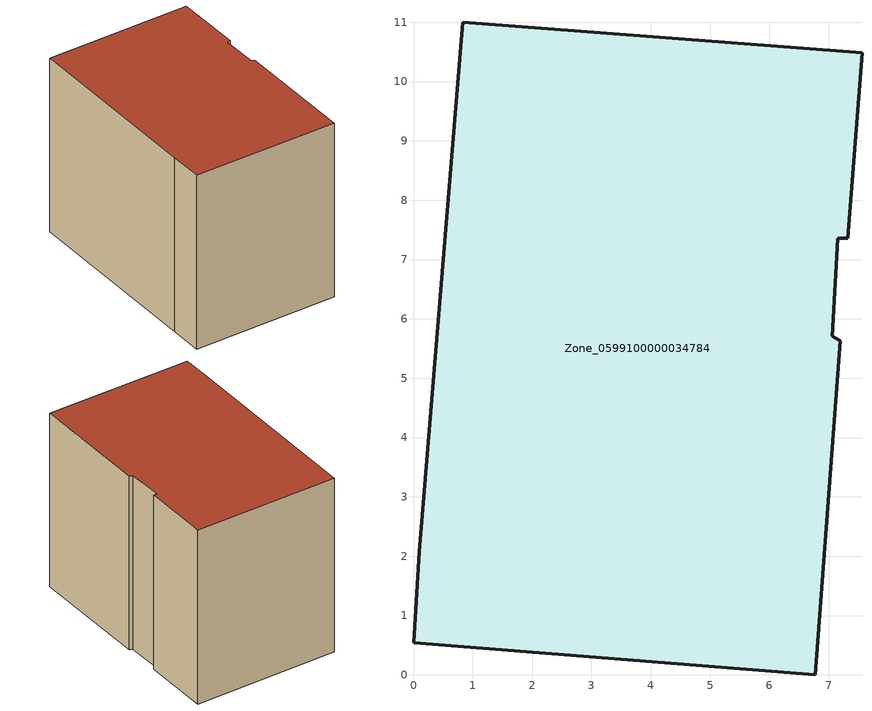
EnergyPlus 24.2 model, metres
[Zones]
Zone_0599100000034784
 floor ground (C_G): 7.06,5.71 7.19,5.63 6.77,0 0,0.54 0.1,2.08 0.83,11 7.56,10.49 7.32,7.36 7.15,7.36 z7.36
 wall outside (C_F): 7.32,7.36 7.56,10.49 0.83,11 0.1,2.08 0,0.54 6.77,0 7.19,5.63 7.06,5.71 7.15,7.36 7.32,7.36 z7.36:15.8
 roof outside (C_R): 7.06,5.71 7.15,7.36 7.32,7.36 7.56,10.49 0.83,11 0.1,2.08 0,0.54 6.77,0 7.19,5.63 z15.8
[BUILDING]
Pand.0599100000034784: North Axis=0; Terrain=City; Loads Convergence Tolerance Value=0.04; Temperature Convergence Tolerance Value=0.4; Solar Distribution=FullExterior; Maximum Number of Warmup Days=25; Minimum Number of Warmup Days=1
[Site:Location]
Rotterdam.The.Hague.AP_ZH_NLD Design_Conditions: Latitude=51.96; Longitude=4.45; Time Zone=1; Elevation=-4.5
[SITE:GROUNDTEMPERATURE:BUILDINGSURFACE]
18, 18, 18, 18, 18, 18, 18, 18, 18, 18, 18, 18
[MATERIAL] Thermal Absorptance=0.9; Solar Absorptance=0.7; Visible Absorptance=0.7
Name | Roughness | Thickness | Conductivity | Density | Specific Heat
G.TC.1965-1974 | MediumSmooth | 0.15 | 0.882353 | 540 | 1210
F.TC.1965-1974 | Rough | 0.3 | 0.697674 | 1920 | 840
R.TC.1965-1974 | MediumRough | 0.2 | 0.232558 | 1500 | 1000
[CONSTRUCTION]
C_G: G.TC.1965-1974
C_F: F.TC.1965-1974
C_R: R.TC.1965-1974
[ZONE]
Zone_0599100000034784: Type=1; Multiplier=1; Ceiling Height=Autocalculate; Volume=Autocalculate; Floor Area=autocalculate; Part of Total Floor Area=Yes
[ZONEINFILTRATION:DESIGNFLOWRATE]
Infil_Zone_0599100000034784: Zone or ZoneList or Space or SpaceList=Zone_0599100000034784; Schedule=AlwaysOn; Design Flow Rate Calculation Method=Flow/Area; Flow Rate per Floor Area=0.003; Constant Term Coefficient=1; Temperature Term Coefficient=0; Velocity Term Coefficient=0; Velocity Squared Term Coefficient=0
[HVACTEMPLATE:ZONE:IDEALLOADSAIRSYSTEM]
Zone_0599100000034784: Maximum Heating Supply Air Temperature=50; Minimum Cooling Supply Air Temperature=13; Maximum Heating Supply Air Humidity Ratio=0.0156; Minimum Cooling Supply Air Humidity Ratio=0.0077; Heating Limit=NoLimit; Cooling Limit=NoLimit; Dehumidification Control Type=ConstantSensibleHeatRatio; Cooling Sensible Heat Ratio=0.7; Dehumidification Setpoint=60; Humidification Control Type=None; Humidification Setpoint=30; Outdoor Air Method=None; Outdoor Air Flow Rate per Person=0.00944; Outdoor Air Flow Rate per Zone Floor Area=0; Outdoor Air Flow Rate per Zone=0; Demand Controlled Ventilation Type=None; Outdoor Air Economizer Type=NoEconomizer; Heat Recovery Type=None; Sensible Heat Recovery Effectiveness=0.7; Latent Heat Recovery Effectiveness=0.65
[ZONECONTROL:THERMOSTAT]
ThermostatControl_Zone_0599100000034784: Zone or ZoneList=Zone_0599100000034784; Control Type Schedule=DualSetpointControlType; Control 1=Thermostat_Zone_0599100000034784; Temperature Difference Between Cutout And Setpoint=0
[THERMOSTATSETPOINT:DUALSETPOINT]
Thermostat_Zone_0599100000034784: Heating Setpoint Temperature Schedule=HeatingSetpoint_Zone_0599100000034784; Cooling Setpoint Temperature Schedule=CoolingSetpoint_Zone_0599100000034784
[SCHEDULE:COMPACT]
HeatingSetpoint_Zone_0599100000034784: Through: 12/31, For: AllDays, Until: 24:00, 21
CoolingSetpoint_Zone_0599100000034784: Through: 12/31, For: AllDays, Until: 24:00, 24
DualSetpointControlType: Through: 12/31, For: AllDays, Until: 24:00, 4
AlwaysOn: Through: 12/31, For: AllDays, Until: 24:00, 1
